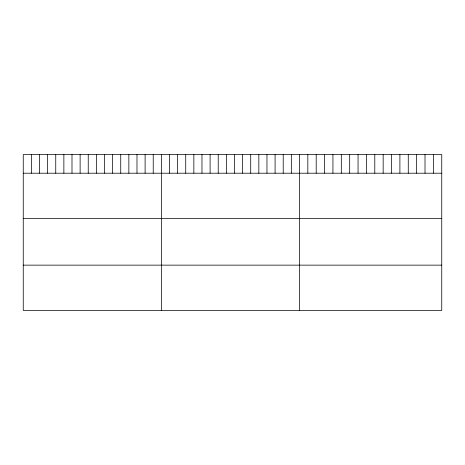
<?xml version="1.0" encoding="UTF-8"?>
<svg xmlns="http://www.w3.org/2000/svg" width="465" height="465" viewBox="0 0 465 465"><rect width="100%" height="100%" fill="white"/><g stroke="black" fill="none" stroke-linecap="round" stroke-linejoin="round"><path stroke-width="0.7" d="M441.75 173.213L441.75 310.428L23.25 310.428L23.25 154.572L441.75 154.572L441.75 173.213L23.25 173.213M23.25 218.492L441.75 218.492M23.25 265.143L441.75 265.143M433.38 154.572L433.38 173.213M425.01 154.572L425.01 173.213M416.64 154.572L416.64 173.213M408.27 154.572L408.27 173.213M399.9 154.572L399.9 173.213M391.53 154.572L391.53 173.213M383.16 154.572L383.16 173.213M374.79 154.572L374.79 173.213M366.42 154.572L366.42 173.213M358.05 154.572L358.05 173.213M349.68 154.572L349.68 173.213M341.31 154.572L341.31 173.213M332.94 154.572L332.94 173.213M324.57 154.572L324.57 173.213M316.2 154.572L316.2 173.213M307.83 154.572L307.83 173.213M299.46 154.572L299.46 310.428M291.334 154.572L291.334 173.213M283.214 154.572L283.214 173.213M275.088 154.572L275.088 173.213M266.962 154.572L266.962 173.213M258.842 154.572L258.842 173.213M250.716 154.572L250.716 173.213M242.591 154.572L242.591 173.213M234.47 154.572L234.47 173.213M226.345 154.572L226.345 173.213M218.225 154.572L218.225 173.213M210.099 154.572L210.099 173.213M201.973 154.572L201.973 173.213M193.853 154.572L193.853 173.213M185.727 154.572L185.727 173.213M177.601 154.572L177.601 173.213M169.481 154.572L169.481 173.213M161.355 154.572L161.355 310.428M153.229 154.572L153.229 173.213M145.109 154.572L145.109 173.213M136.983 154.572L136.983 173.213M128.857 154.572L128.857 173.213M120.737 154.572L120.737 173.213M112.611 154.572L112.611 173.213M104.486 154.572L104.486 173.213M96.365 154.572L96.365 173.213M88.24 154.572L88.24 173.213M80.12 154.572L80.12 173.213M71.994 154.572L71.994 173.213M63.868 154.572L63.868 173.213M55.748 154.572L55.748 173.213M47.622 154.572L47.622 173.213M39.496 154.572L39.496 173.213M31.376 154.572L31.376 173.213"/></g></svg>
